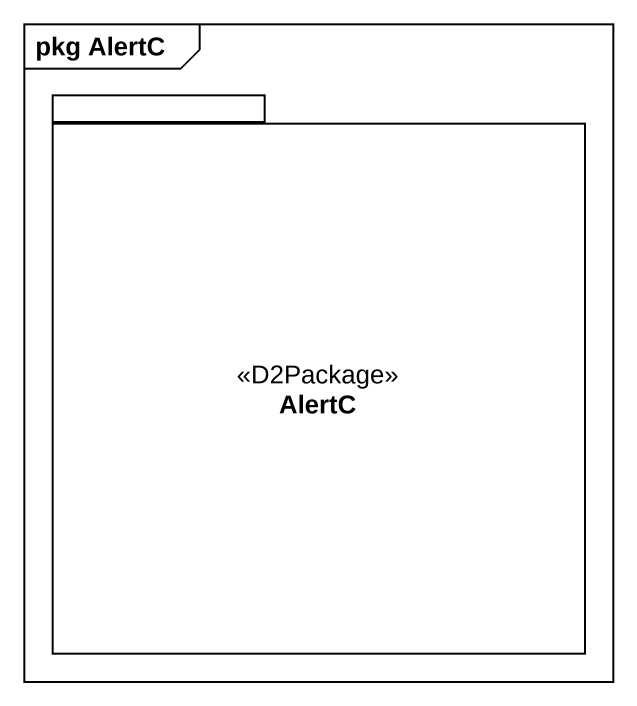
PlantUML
@startuml
mainframe pkg AlertC
package AlertC <<D2Package>> {
}
@enduml
